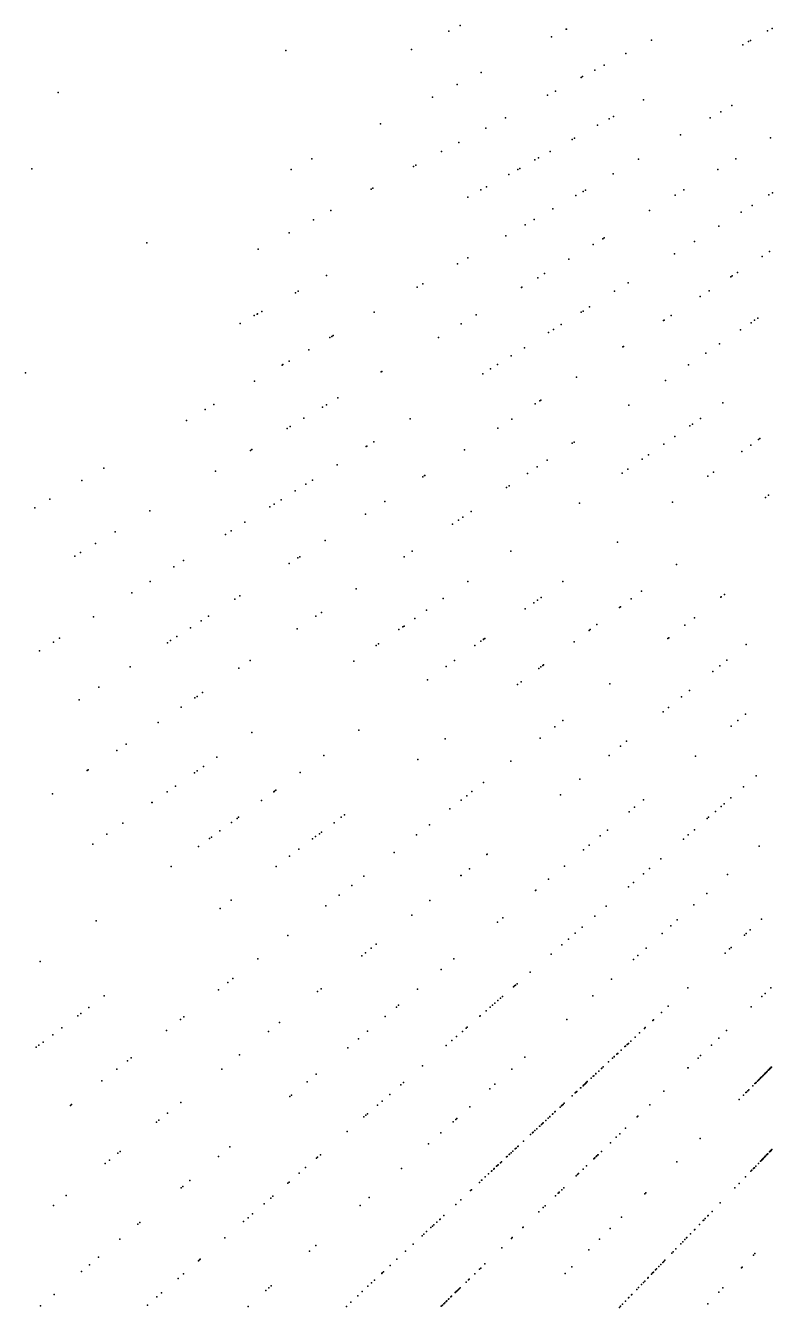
# Model space of a CAD drawing. Header units: metres. Extents: x -4327 to 4266, y -3886 to 3992.
# Drawn here: x -1098.2 to -831.5, y -917.6 to -459.9 of the extents above; entities that cross this region are included whole.
import ezdxf

# ---------------------------------------------------------------- set-up
doc = ezdxf.new("R2010")
doc.units = ezdxf.units.M

msp = doc.modelspace()

# ---------------------------------------------------------------- linework, layer by layer
for p in [(-947.06, -461.91, 2120.64), (-943.01, -459.94, 2097.19), (-905.15, -461.2, 2104.65), (-905.05, -461.15, 2104.43), (-833.2, -461.85, 2122.52), (-831.58, -460.95, 2106.08), (-910.41, -463.88, 2119.85), (-874.69, -465.08, 2116.92), (-842.02, -466.74, 2132.51), (-840.03, -465.64, 2115.15), (-839.29, -465.23, 2116.36), (-1005.26, -468.76, 2310.84), (-960.43, -468.43, 2098.61), (-883.81, -469.93, 2105.97), (-894.91, -475.83, 2120.47), (-891.59, -474.07, 2092.05), (-935.52, -476.67, 2110.22), (-899.76, -478.41, 2105.35), (-899.28, -478.16, 2098.39), (-1086.6, -483.78, 2502.46), (-944.04, -481.01, 2114.95), (-911.81, -484.82, 2098.41), (-908.93, -483.29, 2109.19), (-952.92, -485.54, 2097.58), (-877.58, -486.45, 2084.59), (-845.99, -488.43, 2102.38), (-926.87, -492.82, 2124.28), (-889.74, -493.19, 2090.08), (-888.22, -492.35, 2103.98), (-853.72, -492.9, 2109.53), (-849.87, -490.67, 2100.02), (-971.43, -494.97, 2087.43), (-933.81, -496.52, 2140.19), (-893.94, -495.52, 2111.65), (-943.5, -501.67, 2098.61), (-902.99, -500.54, 2106.6), (-902.23, -500.11, 2116.49), (-864.26, -498.98, 2129.51), (-832.16, -500.01, 2110.41), (-995.98, -507.48, 2280.81), (-949.66, -504.94, 2095.33), (-916.3, -507.91, 2091.26), (-915, -507.2, 2091.16), (-910.87, -504.91, 2130.86), (-879.31, -507.67, 2097.69), (-844.56, -507.47, 2123.55), (-1096.02, -511.08, 2498.47), (-1003.41, -511.26, 2119.38), (-959.66, -510.26, 2106.08), (-958.79, -509.8, 2124.02), (-922.36, -511.27, 2145.86), (-921.7, -510.91, 2126.72), (-850.95, -511.3, 2100.46), (-925.67, -513.11, 2115.53), (-888.34, -512.88, 2110.42), (-974.76, -518.29, 2099.71), (-974.2, -517.99, 2081.95), (-940.29, -521.21, 2131.47), (-935.58, -518.6, 2117.94), (-933.56, -517.48, 2119.11), (-901.74, -520.62, 2112.87), (-899.12, -519.11, 2092.33), (-898.29, -518.63, 2104.79), (-866.25, -520.5, 2090.82), (-863.08, -518.59, 2109.52), (-832.81, -520.4, 2119.55), (-831.51, -519.59, 2098.21), (-989.13, -525.93, 2105.52), (-909.87, -525.31, 2126.07), (-875.41, -526, 2101.2), (-838.78, -524.13, 2116.55), (-995.41, -529.27, 2132.88), (-916.6, -529.2, 2121.38), (-842.61, -526.52, 2114.16), (-1004.08, -533.88, 2101.27), (-926.71, -535.04, 2090.27), (-919.8, -531.05, 2146.34), (-850.58, -531.5, 2107.23), (-1054.84, -537.47, 2228), (-1015.13, -539.76, 2127.18), (-895.47, -538.06, 2111.16), (-892.08, -536.02, 2100.29), (-891.58, -535.71, 2122.32), (-859.32, -536.97, 2116.99), (-940.25, -542.86, 2115.12), (-904.17, -543.28, 2114.22), (-866.45, -541.42, 2113.78), (-835.11, -542.33, 2097.93), (-832.5, -540.63, 2100.24), (-990.76, -549.19, 2109.6), (-943.91, -544.97, 2123.35), (-912.86, -548.5, 2108.57), (-843.96, -548.08, 2114.23), (-958.41, -553.34, 2082.73), (-956.38, -552.17, 2137.03), (-921.07, -553.43, 2116.05), (-920.93, -553.35, 2104.35), (-915.26, -549.95, 2140.17), (-883.01, -551.77, 2130.41), (-846.33, -549.61, 2090.7), (-845.81, -549.27, 2112.9), (-1001.77, -555.29, 2124.69), (-1000.85, -554.78, 2106.21), (-887.84, -554.78, 2106.99), (-857.25, -556.71, 2103), (-854.09, -554.65, 2098.16), (-1015.52, -562.91, 2098.73), (-1015.42, -562.86, 2145.24), (-1013.84, -561.98, 2139.11), (-973.77, -562.21, 2105.01), (-899.76, -562.23, 2117.85), (-899.13, -561.84, 2099.2), (-896.8, -560.39, 2154.74), (-1021.55, -566.25, 2116.63), (-1016.52, -563.47, 2098.09), (-942.6, -566.37, 2139.43), (-937.3, -563.19, 2090.82), (-906.89, -566.69, 2094.55), (-870.34, -565.21, 2126.26), (-870.17, -565.09, 2119.97), (-867.63, -563.45, 2096.38), (-839.14, -566.01, 2111.7), (-837.87, -565.15, 2093.85), (-836.72, -564.37, 2114.48), (-989.59, -571.34, 2097.72), (-988.85, -570.91, 2109.84), (-988.32, -570.6, 2128.07), (-950.74, -571.26, 2101.22), (-911.4, -569.5, 2110.64), (-909.68, -568.43, 2081.34), (-842.87, -568.53, 2091.76), (-997.07, -575.66, 2124.6), (-920.08, -574.93, 2099.49), (-884.92, -574.68, 2123.55), (-884.64, -574.49, 2146.31), (-850.35, -573.57, 2107.39), (-1006.62, -581.17, 2139.38), (-1006.29, -580.98, 2135.89), (-1004.09, -579.71, 2120.19), (-929.63, -580.9, 2112.8), (-924.74, -577.84, 2115.79), (-861.45, -581.06, 2117.26), (-855.33, -576.93, 2102.23), (-1098.18, -583.91, 2216.65), (-971.27, -583.59, 2107.44), (-970.92, -583.39, 2128.92), (-934.95, -584.22, 2096.84), (-932.17, -582.48, 2110.12), (-901.51, -585.45, 2111.09), (-1016.46, -586.85, 2097.15), (-869.72, -586.64, 2122.94), (-986.68, -592.86, 2096.82), (-914.57, -593.93, 2087.87), (-914.18, -593.67, 2086.98), (-849.25, -594.65, 2100.87), (-1034.05, -597.01, 2119.86), (-1030.97, -595.23, 2113.54), (-992.11, -596.12, 2119.29), (-990.75, -595.3, 2132.96), (-916.24, -595.01, 2136.93), (-882.75, -595.42, 2102.5), (-1040.76, -600.89, 2120.07), (-1004.8, -603.74, 2132.56), (-1003.75, -603.11, 2122.1), (-998.8, -600.14, 2092.71), (-960.81, -600.38, 2135.01), (-929.5, -603.62, 2110.72), (-924.54, -600.4, 2102.24), (-860.96, -602.85, 2115.27), (-860.02, -602.19, 2095.73), (-857.23, -600.24, 2120.59), (-973.83, -608.52, 2146.94), (-902.32, -608.62, 2128.91), (-866.38, -606.65, 2091.26), (-836.42, -607.7, 2115.37), (-836.03, -607.41, 2096.95), (-1017.9, -611.62, 2108.31), (-1017.41, -611.32, 2118.1), (-976.54, -610.21, 2094.87), (-976.34, -610.09, 2132.87), (-941.46, -611.39, 2104.3), (-902.97, -609.06, 2110.53), (-875.77, -613.22, 2148.72), (-870.23, -609.34, 2126.39), (-842.37, -612.02, 2130.41), (-842.37, -612.02, 2130.41), (-839.22, -609.73, 2113.67), (-986.94, -616.71, 2142.02), (-915.53, -617.53, 2100.38), (-911.94, -615.11, 2089.38), (-878, -614.79, 2122.18), (-1078.05, -622.41, 2106.71), (-1070.29, -617.93, 2112.55), (-1030.33, -619.08, 2120.51), (-995.73, -622.2, 2100.62), (-956.32, -621.04, 2129.13), (-955.69, -620.63, 2122.16), (-955.61, -620.58, 2097.21), (-919.01, -619.88, 2133.73), (-885.1, -619.75, 2148.05), (-883.11, -618.36, 2120.14), (-854.54, -620.86, 2125.79), (-852.52, -619.39, 2123.68), (-1001.87, -626.04, 2097.42), (-998.15, -623.72, 2130.21), (-926.45, -624.9, 2105.86), (-925.51, -624.27, 2109.29), (-1089.52, -629.04, 2123.85), (-1009.44, -630.77, 2121.37), (-1006.95, -629.21, 2092.02), (-969.93, -629.88, 2142.54), (-900.38, -630.45, 2085.02), (-867.19, -630.05, 2142.58), (-833.99, -628.46, 2127.81), (-832.84, -627.59, 2130.74), (-1094.87, -632.12, 2121.06), (-1053.78, -633.17, 2112), (-1011.03, -631.76, 2089.86), (-976.8, -634.34, 2129.84), (-942.06, -635.43, 2130.11), (-939.03, -633.39, 2101.14), (-1066.26, -640.67, 2102.59), (-1024.75, -640.34, 2112.87), (-1019.86, -637.28, 2116.15), (-945.78, -637.93, 2097.02), (-943.61, -636.47, 2130.81), (-1073.25, -644.87, 2134.93), (-1026.86, -641.66, 2106.54), (-991.27, -643.74, 2114.59), (-886.84, -644.33, 2115.62), (-1080.65, -649.32, 2094.31), (-1078.58, -648.08, 2095.47), (-1000.27, -649.58, 2122.9), (-963.01, -649.56, 2135.24), (-960.14, -647.63, 2120.61), (-924.87, -647.6, 2119.25), (-1045.28, -653.16, 2109.56), (-1041.79, -650.98, 2126.41), (-1004.02, -652.02, 2082.7), (-1000.95, -650.02, 2084.22), (-865.76, -652.4, 2123.27), (-1053.69, -658.42, 2115.92), (-940.24, -658.37, 2140.4), (-906.31, -658.47, 2139.17), (-1060.21, -662.49, 2105.28), (-1021.7, -663.5, 2116.71), (-980.09, -661.08, 2115.03), (-878.3, -661.85, 2142.48), (-848.63, -663.02, 2092.37), (-1023.53, -664.69, 2115.17), (-949.02, -664.51, 2115.83), (-916.73, -666.05, 2110.26), (-915.44, -665.11, 2112.82), (-914.05, -664.1, 2104.1), (-886.08, -667.71, 2099.07), (-885.78, -667.48, 2095.59), (-881.95, -664.6, 2086.53), (-849.88, -664, 2123.85), (-849.75, -663.9, 2114.96), (-1073.94, -671.07, 2098.5), (-1035.53, -672.48, 2110.61), (-1035.5, -672.46, 2129.15), (-1032.89, -670.77, 2131.82), (-994.51, -670.81, 2127.05), (-992.5, -669.45, 2106.59), (-959.25, -671.67, 2111.23), (-959.21, -671.65, 2127.54), (-955.02, -668.71, 2129.21), (-919.74, -668.23, 2111.67), (-859.28, -671.35, 2107.34), (-1039.28, -674.92, 2110.31), (-1001.19, -675.31, 2108.95), (-964.85, -675.59, 2104.56), (-963.46, -674.62, 2136.95), (-963.05, -674.34, 2127.81), (-896.99, -675.93, 2105.4), (-896.52, -675.57, 2104.3), (-894.14, -673.78, 2107.02), (-862.73, -674.04, 2112.96), (-1088.27, -680.03, 2090.26), (-1086.04, -678.63, 2106.52), (-1047.52, -680.27, 2100.73), (-1046.39, -679.53, 2124.76), (-1044.2, -678.11, 2112.38), (-972.95, -681.26, 2122.23), (-972.18, -680.73, 2134.21), (-937.73, -681.3, 2130.62), (-935.58, -679.74, 2134.06), (-934.71, -679.11, 2132.08), (-934.61, -679.04, 2131.86), (-934.24, -678.77, 2114.46), (-902.29, -679.93, 2101.28), (-868.81, -678.79, 2113.73), (-868.46, -678.51, 2141.28), (-840.81, -680.88, 2113.41), (-1093.25, -683.14, 2089.59), (-847.73, -686.48, 2085.72), (-1060.83, -688.91, 2114.26), (-1022.07, -689.39, 2107.38), (-1017.96, -686.62, 2106.8), (-981, -686.9, 2126.18), (-947.95, -688.73, 2123.41), (-945.08, -686.64, 2127.94), (-914.91, -689.44, 2139.05), (-914.25, -688.94, 2137.5), (-913.5, -688.37, 2135.74), (-913.19, -688.14, 2129.42), (-852.79, -690.58, 2103.76), (-850.32, -688.58, 2131.58), (-954.62, -693.57, 2132.85), (-922.53, -695.17, 2131.64), (-921.26, -694.22, 2137.05), (-889.53, -694.98, 2107.75), (-1072.06, -696.2, 2089.8), (-1037.79, -700, 2121.17), (-1036.96, -699.44, 2095.89), (-1034.96, -698.09, 2099.66), (-863.93, -699.6, 2151.24), (-861.1, -697.3, 2141.31), (-1079.04, -700.73, 2100.83), (-1042.62, -703.26, 2133.7), (-868.6, -703.38, 2117.36), (-1050.87, -708.82, 2113.53), (-906.32, -708.1, 2136.32), (-870.51, -704.92, 2122), (-843.88, -708.1, 2123.23), (-841.15, -705.81, 2088.43), (-1017.38, -712.38, 2112.44), (-979.23, -711.45, 2113.73), (-909.14, -710.29, 2145.76), (-846.22, -710.06, 2140.52), (-1062.33, -716.55, 2084.67), (-948.37, -714.65, 2116.36), (-914.4, -714.41, 2144.14), (-885.74, -717.26, 2136.51), (-883.55, -715.48, 2106.25), (-1065.6, -718.76, 2135.22), (-1029.93, -721.16, 2122.56), (-991.74, -720.54, 2119.24), (-958.09, -721.97, 2124.43), (-924.93, -722.63, 2108), (-889.77, -720.52, 2115.56), (-858.98, -720.77, 2107.51), (-1076.16, -725.88, 2096.4), (-1075.85, -725.67, 2083.09), (-1037.88, -726.73, 2099.57), (-1036.87, -726.02, 2089.8), (-1034.72, -724.52, 2095.77), (-1000.11, -726.63, 2118.44), (-1044.69, -731.5, 2100.38), (-934.61, -730.2, 2119.18), (-900.26, -729.02, 2123.87), (-841.77, -731.74, 337.34), (-837.3, -727.86, 2138.32), (-1088.6, -734.27, 2095.01), (-1047.67, -733.58, 2093.49), (-1013.89, -736.64, 2105.2), (-1009.56, -733.49, 2106.64), (-1009.25, -733.26, 2106), (-1008.83, -732.96, 2107.75), (-942.68, -736.5, 2097.03), (-940.68, -734.94, 2097.9), (-938.78, -733.45, 2115.07), (-907.12, -734.57, 2137.28), (-877.55, -736.35, 2133.39), (-846.35, -735.72, 2124.43), (-1053.06, -737.36, 2088.86), (-1052.98, -737.31, 2101.53), (-946.64, -739.6, 2124.65), (-882.63, -740.62, 2112.46), (-880.7, -738.99, 2135.44), (-851.87, -740.52, 246.04), (-849.83, -738.75, 290.88), (-848.73, -737.79, 344.82), (-1063.49, -744.67, 2132.95), (-1024.67, -744.46, 2119.68), (-1022.65, -743, 2097.27), (-1022.11, -742.61, 2093.58), (-988.04, -744.54, 2109.48), (-985.5, -742.62, 2109.32), (-984.28, -741.7, 2109.34), (-953.94, -745.3, 2119.39), (-854.81, -743.08, 289.3), (-854.29, -742.62, 390.79), (-1069.23, -748.68, 2105.47), (-1032.54, -750.19, 2138.61), (-1031.82, -749.66, 2137.11), (-1028.82, -747.48, 2117.76), (-995.75, -750.35, 2120.63), (-994.62, -749.5, 2120.88), (-993.24, -748.46, 2104.77), (-992.52, -747.92, 2108.5), (-958.56, -748.91, 2118.91), (-892.95, -749.27, 2142.7), (-890.43, -747.16, 2109.16), (-863.21, -750.38, 2116.18), (-861.54, -748.92, 399.69), (-859.37, -747.04, 2134.52), (-1074.22, -752.18, 2133.44), (-1036.45, -753.03, 2104.76), (-1000.57, -753.98, 2115.03), (-898.93, -754.29, 2137.58), (-896.91, -752.6, 2102.76), (-836.22, -752.93, 2106.56), (-1003.89, -756.49, 2130), (-966.56, -755.16, 2123.16), (-933.47, -755.91, 2118.99), (-933.38, -755.83, 2118.77), (-871.36, -757.46, 2133.37), (-1046.25, -760.14, 2129.87), (-1008.73, -760.14, 2126.99), (-977.41, -763.64, 2107.02), (-942.71, -763.39, 2123.73), (-942.68, -763.36, 2118.28), (-939.71, -760.96, 2095.68), (-905.79, -760.05, 2131.78), (-877.52, -762.82, 455.45), (-875.33, -760.91, 2123.68), (-847.5, -763.09, 2118.27), (-981.64, -766.94, 2105.6), (-916.14, -768.73, 2125.96), (-915.98, -768.6, 2109.42), (-911.4, -764.76, 2093.55), (-882.86, -767.46, 2103.62), (-881.05, -765.88, 2140.33), (-1024.8, -772.24, 2085.03), (-986.16, -770.47, 2102.2), (-953.8, -772.38, 2113.78), (-854.97, -769.82, 2134.15), (-1028.68, -775.16, 2085.27), (-990.99, -774.25, 2117.75), (-960.21, -777.56, 2119.97), (-894.92, -777.94, 2113.31), (-890.83, -774.39, 2098.28), (-859.53, -773.92, 2139.93), (-1073.05, -779.62, 2090.77), (-929.62, -780.04, 2116.54), (-927.82, -778.53, 2120.47), (-899.42, -781.85, 469.81), (-867.81, -781.38, 2140.99), (-867.76, -781.34, 2102.51), (-865.48, -779.28, 2143.56), (-835.39, -779.02, 2116.15), (-1004.55, -784.84, 2086.66), (-904.28, -786.08, 2121.82), (-901.89, -784, 2127.04), (-870.89, -784.16, 2126.46), (-841.52, -784.73, -16), (-840.84, -784.1, 26.03), (-839.47, -782.81, 2140.4), (-976.75, -790.96, 2135.03), (-974.8, -789.38, 2141.43), (-973.05, -787.96, 2100.65), (-910.54, -791.52, 2120.28), (-906.65, -788.14, 2108.54), (-876.6, -789.3, 2099.58), (-848.35, -791.1, 2126.72), (-846.78, -789.64, 31.27), (-846.19, -789.09, -23.04), (-1093.02, -794.12, 2111.81), (-1015.2, -793.16, 2085.69), (-978.13, -792.07, 2108.99), (-945.27, -793.17, 2135.93), (-881.16, -793.4, 2132.24), (-879.54, -791.94, 2117.43), (-1024.15, -800.15, 2091.3), (-949.75, -796.94, 2114.01), (-917.96, -797.97, 2118.69), (-889, -800.46, 2107.68), (-1029.3, -804.18, 2117.25), (-1025.95, -801.56, 2089.88), (-993.9, -804.84, 2124.52), (-992.69, -803.87, 2127.19), (-958.18, -804.01, 2108.97), (-923.96, -803.19, 150.66), (-923.57, -802.85, 49.75), (-923.19, -802.52, -4.34), (-922.63, -802.03, 3), (-861.71, -803.56, 2097.18), (-832.02, -803.47, 2145.6), (-1070.12, -806.39, 2079.42), (-965.02, -809.75, 2103.07), (-931.45, -809.7, 149.83), (-930.58, -808.94, 199.09), (-929.57, -808.06, 2108.05), (-928.62, -807.23, 2121.8), (-927.92, -806.63, -55.36), (-895.6, -806.4, 2123.33), (-835.29, -806.63, 468.78), (-834.14, -805.52, 2148.26), (-1079.48, -813.45, 2105.18), (-1078.51, -812.72, 2108.33), (-1075.65, -810.56, 2110.33), (-1041.7, -813.86, 2114.25), (-969.74, -813.71, 2110.74), (-965.77, -810.37, 2133.62), (-935.99, -813.64, 103.39), (-935.83, -813.5, -6.42), (-933.72, -811.67, 204.61), (-932.32, -810.46, 253.09), (-871.05, -812.27, 77.08), (-868.69, -810.07, 2114.19), (-839.1, -810.3, 465.01), (-1085.2, -817.75, 2101.16), (-1047.91, -818.72, 2114.02), (-1042.92, -814.82, 2106.49), (-1011.49, -819.09, 2089.25), (-1007.55, -815.89, 2078.57), (-976.04, -819, 2095.84), (-942.19, -819.04, 261.45), (-940.85, -817.87, 52.73), (-940.54, -817.6, 543.9), (-904.91, -814.78, 2121.08), (-877.19, -817.99, 2124), (-876.89, -817.71, 903), (-874.18, -815.18, 686.19), (-873.96, -814.98, 620), (-847.85, -818.76, 602.58), (-1091.95, -822.85, 2126.94), (-1088.49, -820.23, 2099.98), (-979.27, -821.71, 2110.54), (-946.01, -822.36, 2097.79), (-944.29, -820.85, 100.87), (-883.38, -823.76, 2101.34), (-883.06, -823.46, 696.67), (-882.94, -823.35, 2097.65), (-882.07, -822.54, 570.03), (-880.55, -821.13, 631.36), (-878.92, -819.61, 2120.07), (-850.61, -821.43, 667.74), (-1094.36, -824.66, 2121.43), (-1093.48, -824, 2124.82), (-1021.78, -827.42, 2090.11), (-983.14, -824.95, 2090.48), (-947.96, -824.05, 2136.36), (-947.95, -824.04, 2104.69), (-919.92, -828.3, 2140.02), (-888.03, -828.1, 6.95), (-887.96, -828.03, 46.05), (-887.03, -827.17, 566.77), (-886.9, -827.04, 842.74), (-886.8, -826.95, 512.74), (-886.75, -826.91, -7.61), (-885.56, -825.8, 505.81), (-884.14, -824.47, 37.93), (-883.97, -824.31, -37.26), (-857.13, -827.72, 615.75), (-853.28, -824, 548.81), (-1065.56, -832.5, 2131.52), (-1061.86, -829.62, 2131.82), (-1060.49, -828.55, 2081.01), (-1028.09, -832.53, 2103.02), (-956.43, -831.41, 2102.62), (-924.61, -832.52, 2108.25), (-892.53, -832.3, 373.47), (-892.39, -832.17, -12.31), (-891.94, -831.74, 836.72), (-890, -829.93, 14.27), (-888.64, -828.67, -40.77), (-861.69, -832.12, 2099.85), (-861.59, -832.03, 425.99), (-858.01, -828.57, 554.22), (-832.9, -832.9, -44.67), (-832.87, -832.87, 18.31), (-832.62, -832.62, -0.32), (-832.62, -832.62, 0.32), (-832.55, -832.55, -28.58), (-832.52, -832.52, 17.66), (-832.48, -832.48, -32.44), (-832.34, -832.34, 18.3), (-832.25, -832.25, 64.58), (-832.22, -832.22, -27.29), (-832.14, -832.14, 20.22), (-832.09, -832.09, -2.89), (-831.89, -831.89, -69.06), (-831.87, -831.87, -26.63), (-1070.98, -836.74, 2106.63), (-997.64, -837.12, 2105.83), (-994.37, -834.38, 2081.11), (-963.26, -837.35, 2122.86), (-897.95, -837.35, 110.46), (-897.95, -837.36, 64.68), (-897.88, -837.28, 2114.43), (-897.59, -837.01, 110.41), (-896.2, -835.72, 129.81), (-896.2, -835.72, 45.8), (-895.53, -835.09, 209.37), (-895.32, -834.9, 322.66), (-894.57, -834.2, 157.3), (-894.51, -834.14, 268.7), (-893.54, -833.24, 60.36), (-837.51, -837.51, 70.17), (-837.3, -837.3, -17.12), (-836.8, -836.8, 50.7), (-836.45, -836.45, 88.88), (-836.22, -836.22, -19.03), (-836.15, -836.15, 24.83), (-835.8, -835.8, 59.68), (-835.7, -835.7, 51.92), (-835.58, -835.58, 27.4), (-835.23, -835.23, 43.51), (-834.91, -834.91, 4.83), (-834.85, -834.85, 2131.33), (-834.49, -834.49, 15.77), (-834.37, -834.37, 6.76), (-834.22, -834.22, 64.09), (-834.14, -834.14, -78.29), (-834.03, -834.03, -42.16), (-833.9, -833.9, -40.22), (-833.77, -833.77, 17.04), (-833.52, -833.52, -72.42), (-833.4, -833.4, -30.54), (-832.96, -832.96, -64.63), (-1003.29, -841.86, 2087.09), (-968.08, -841.54, 2097.05), (-964.17, -838.14, -23.35), (-932.38, -839.52, 2102.33), (-930.58, -837.9, 2103.49), (-902.96, -842.02, 462), (-902.95, -842.01, 132.83), (-901.9, -841.03, 147.66), (-901.64, -840.79, 274.37), (-901.58, -840.73, 99.39), (-901.3, -840.47, 166.01), (-899.97, -839.24, 213.87), (-899.91, -839.18, 218.69), (-899.12, -838.44, 379.9), (-898.9, -838.24, 433.36), (-898.63, -837.99, 96.37), (-898.38, -837.75, 327.35), (-898.14, -837.52, 2117.69), (-870.28, -840.42, 503.06), (-841.87, -841.87, 96.64), (-840.93, -840.93, 73.06), (-840.76, -840.76, 2092.25), (-840.24, -840.24, 63.9), (-839.89, -839.89, 63.87), (-838.45, -838.45, 48.86), (-837.72, -837.72, 65), (-1082.16, -845.47, 2115.92), (-1081.76, -845.17, 2107.6), (-1042.75, -844.4, 2115.05), (-1003.88, -842.36, 2134.58), (-972.5, -845.38, 2086.12), (-970.87, -843.97, -29.12), (-939.6, -846.02, 2105.55), (-907.29, -846.06, 494.54), (-906.8, -845.61, 152.58), (-906.53, -845.36, 129.25), (-906.27, -845.11, -76.13), (-905.84, -844.71, 2106.62), (-875.27, -845.24, 2111.5), (-843.32, -843.32, 2125.52), (-1050.63, -850.79, 2115.7), (-1047.5, -848.25, 2129.82), (-977.38, -849.62, 83.82), (-976.66, -849, 2087.41), (-976.06, -848.48, 22.93), (-944.54, -850.47, 2137.69), (-944.19, -850.15, 2092.48), (-912.44, -850.86, 555.06), (-912.4, -850.83, 181.93), (-911.57, -850.05, 2135.93), (-910.99, -849.52, 255.2), (-910.96, -849.48, 206), (-910.04, -848.63, 198.13), (-909.95, -848.54, 2126.8), (-909.18, -847.83, 80.46), (-909.06, -847.72, 440.55), (-879.77, -849.59, 503.86), (-879.55, -849.37, 427.37), (-1051.48, -851.47, 2112.33), (-983.32, -854.79, 29.5), (-949.85, -855.25, 2089.59), (-945.53, -851.36, 2121.46), (-917.21, -855.31, 187.08), (-917.08, -855.19, 501.46), (-916.95, -855.07, 793.46), (-916.28, -854.44, 2101.94), (-915.62, -853.83, 625.48), (-915.59, -853.8, 290.83), (-914.66, -852.93, 562.96), (-914.6, -852.87, 2113.78), (-913.99, -852.31, 463.76), (-913.55, -851.9, 308.91), (-913.37, -851.73, 237.46), (-886.02, -855.62, 2121.34), (-883.9, -853.57, 2108.31), (-1025.24, -860.27, 2119.87), (-954.29, -859.25, 2096.78), (-922.4, -860.15, 410.18), (-922.25, -860.01, 570.95), (-920.33, -858.22, 314.12), (-917.88, -855.93, 257.84), (-889.37, -858.86, 219.74), (-887.3, -856.86, 2103.23), (-857.28, -857.28, 2117.2), (-1065.23, -862.6, 2122.06), (-1064.37, -861.91, 2125.45), (-1029.29, -863.68, 2118.01), (-994.25, -864.29, 78.77), (-993.9, -863.98, 2083.43), (-992.92, -863.13, 2129.93), (-926.4, -863.88, 300.09), (-926.19, -863.69, 488.9), (-925.48, -863.02, 348.34), (-925.39, -862.94, 242.02), (-924.83, -862.41, -34.15), (-924.23, -861.86, 320.58), (-923.34, -861.03, 791.3), (-923.03, -860.74, 405.9), (-895.3, -864.59, 459.55), (-895.2, -864.49, 2124.61), (-895.04, -864.33, 454.02), (-894.89, -864.19, 2110.65), (-894.47, -863.77, 270.34), (-894.21, -863.52, 625.3), (-893.8, -863.13, 2108.07), (-893.77, -863.11, 563.37), (-892.58, -861.95, 283.26), (-835.29, -864.96, -56.11), (-835.26, -864.94, 512.33), (-835.12, -864.8, 43.62), (-834.98, -864.65, -60.04), (-834.97, -864.63, 42.96), (-834.88, -864.55, 90.3), (-834.83, -864.49, -77.12), (-834.81, -864.47, 88.32), (-834.4, -864.04, 37.68), (-834.35, -864, 39.65), (-834.34, -863.99, 67.87), (-834.25, -863.89, -11.46), (-834.24, -863.88, 37.02), (-834.03, -863.66, 57.34), (-834.03, -863.67, 38.32), (-833.97, -863.6, 40.94), (-833.96, -863.59, 41.6), (-833.96, -863.59, 22.59), (-833.94, -863.57, 34.39), (-833.55, -863.17, 11.45), (-833.4, -863.01, -7.53), (-833.22, -862.82, -9.49), (-833.13, -862.74, 19.3), (-832.53, -862.11, 8.17), (-832.41, -861.99, 40.86), (-832.33, -861.91, -12.09), (-832.15, -861.72, -12.74), (-832.11, -861.67, -30.39), (-832.04, -861.61, 91.31), (-831.97, -861.53, -14.05), (-831.89, -861.45, -40.84), (-831.67, -861.22, -6.2), (-1069.75, -866.27, 2098.28), (-1068.25, -865.05, 2102.84), (-998.18, -867.7, 2125.62), (-963.98, -867.97, 2094.91), (-931.83, -868.94, 496.68), (-931.69, -868.81, 372.45), (-931.03, -868.2, 640.35), (-930.83, -868.01, 614.33), (-929.99, -867.23, 429.72), (-929.72, -866.98, 700.58), (-929.46, -866.74, 355.81), (-928.61, -865.94, 378.74), (-928.3, -865.65, 552.31), (-899.09, -868.24, 234.83), (-897.86, -867.06, 219.03), (-865.64, -865.64, 2105.76), (-839.15, -868.96, 69.59), (-838.87, -868.67, 90.73), (-838.22, -868.01, 105.24), (-838.01, -867.78, 46.41), (-837.99, -867.76, 84.02), (-837.96, -867.74, 87.99), (-837.95, -867.72, 59.59), (-837.42, -867.17, 117.74), (-836.48, -866.2, -45.01), (-835.72, -865.41, -53.51), (-835.45, -865.14, 2118.98), (-835.33, -865.01, -60.06), (-1039.59, -872.32, 2134.05), (-1004.6, -873.29, 138.07), (-1004.12, -872.87, 2122.76), (-1000.49, -869.71, -82.9), (-936.15, -872.98, 782), (-935.35, -872.23, 439.98), (-935.29, -872.17, 557.3), (-934.06, -871.03, 416.13), (-932.88, -869.93, 2121.57), (-901.63, -870.69, 514.78), (-901.05, -870.13, 2106.75), (-900.72, -869.82, 573.53), (-843.36, -873.32, 2114.79), (-841.15, -871.04, 512.82), (-1083.76, -877.61, 2110.66), (-1042.68, -874.91, 2104.73), (-1042.06, -874.39, 2083.49), (-1010.66, -878.56, 138.17), (-1009.87, -877.87, 141.01), (-975.49, -878.34, 2130.3), (-939.26, -875.88, 2081.71), (-938.97, -875.6, 624.02), (-908.98, -877.79, 454.86), (-907.98, -876.83, 2136.2), (-907.8, -876.65, 506.28), (-907.67, -876.52, 638.16), (-906.7, -875.59, 508.06), (-906.01, -874.93, 2115.73), (-877.06, -877.06, 2109.64), (-876.75, -876.75, 2119.46), (-844.92, -874.94, 278.36), (-1088.21, -881.22, 2121.86), (-1013.04, -880.62, 2141.61), (-978.74, -881.26, 2106.4), (-944.58, -880.83, 2088.39), (-942.82, -879.19, -30.59), (-913.33, -882, 292.76), (-912.64, -881.33, 338.1), (-850.12, -880.33, 281.48), (-1058.09, -887.84, 2125.65), (-1057.45, -887.3, 2094.23), (-1020.37, -886.99, 2108.23), (-1018.75, -885.59, 2140.69), (-1017.14, -884.18, 2114.23), (-951.38, -887.18, 2093.21), (-950.32, -886.19, 295.14), (-950.19, -886.07, 177.18), (-950.19, -886.07, 724.35), (-948.89, -884.85, 635), (-914.93, -883.54, 285.25), (-885.36, -885.36, 2113.74), (-856.22, -886.64, 2109.56), (-856.01, -886.43, 387.43), (-855.49, -885.89, 2126.36), (-854.57, -884.93, 335.03), (-854.41, -884.77, 232.48), (-853.03, -883.34, 2109.63), (-956.56, -892.01, 299.33), (-956.03, -891.51, 183.35), (-954.99, -890.54, 127.53), (-953.49, -889.14, 186.49), (-952.92, -888.61, 244.8), (-952.42, -888.15, 240.26), (-920.67, -889.08, 280.45), (-920.53, -888.95, 392.39), (-889.42, -889.42, 2102.46), (-860.74, -891.32, 619.9), (-859.32, -889.86, 2106.65), (-859.24, -889.76, 2106.43), (-857.56, -888.03, 616.76), (-1064.58, -893.29, 2110.86), (-1027.04, -892.8, 2076.87), (-994.58, -895.52, 2127.56), (-959.8, -895.03, 18.97), (-928.18, -896.34, 391.8), (-924.68, -892.96, 285.35), (-924.42, -892.7, 459.42), (-893.2, -893.2, 2098.38), (-865.94, -896.71, 2117.58), (-864.19, -894.9, 312.7), (-863.52, -894.2, 2122.23), (-862.76, -893.41, 266.47), (-862.14, -892.77, 424.7), (-862.07, -892.7, 337.24), (-1072.21, -899.69, 2100.96), (-1036.45, -900.98, 2095.9), (-1036.06, -900.64, 2122.78), (-1035.83, -900.43, 662.47), (-996.8, -897.52, 2119.47), (-965.58, -900.42, 476.87), (-962.48, -897.53, 353.78), (-897.04, -897.04, 2110), (-870.61, -901.54, 564.98), (-870.3, -901.23, 2115.03), (-869.86, -900.76, 2116.57), (-867.38, -898.2, 2100.09), (-866.94, -897.74, 2101.63), (-838.26, -898.92, 2111.57), (-837.74, -898.37, 2489.16), (-1078.23, -904.74, 2115.25), (-1075.39, -902.36, 2084.94), (-1041.86, -905.68, 670.05), (-970.99, -905.46, 2125.99), (-970.8, -905.29, 361.5), (-970.39, -904.9, 20.63), (-967.97, -902.64, 2109.12), (-937.75, -905.58, -40.19), (-936.1, -903.98, 346.79), (-935.68, -903.57, 409.73), (-934.17, -902.11, 457.88), (-905.54, -905.54, 2093.64), (-903.12, -903.12, 2113.86), (-874.63, -905.7, 105.66), (-874.26, -905.32, 564.87), (-874.04, -905.1, 2110.96), (-873.96, -905.01, 373.04), (-873.2, -904.22, 154.69), (-872.87, -903.88, 322.41), (-872.05, -903.04, 2093.16), (-871.38, -902.34, 123.89), (-871.37, -902.33, 2107.14), (-842.54, -903.51, 2449.33), (-842.26, -903.21, 2111.04), (-1043.68, -907.26, 602.64), (-1011.31, -910.58, 2076.87), (-1010.54, -909.89, 2133.2), (-975.93, -910.07, 425.95), (-974.66, -908.88, 418.19), (-973.6, -907.9, 483.3), (-943.04, -910.68, 130.93), (-943.02, -910.66, 11.8), (-940.87, -908.59, 343.22), (-940.08, -907.82, -48.13), (-939.8, -907.55, 8.19), (-879.31, -910.55, 179.66), (-878.26, -909.47, 207.68), (-877.5, -908.68, 172.97), (-877.05, -908.21, 105.95), (-876.01, -907.13, 156.59), (-875.82, -906.94, 74.7), (-849.19, -910.64, 2120.45), (-1088.01, -912.95, 2109.41), (-1051.29, -913.87, 2110.8), (-1049.6, -912.4, 199.71), (-1012.41, -911.58, 2101.57), (-979.58, -913.47, 493.72), (-977.96, -911.97, 74.1), (-947.74, -915.22, 181.87), (-947.19, -914.69, 416.35), (-946.99, -914.5, 541.52), (-946.36, -913.89, 19.73), (-946.12, -913.66, 339), (-944.75, -912.34, -31.88), (-944.68, -912.26, 62.72), (-944.38, -911.97, 601.32), (-944.04, -911.64, 470.78), (-943.74, -911.36, 115.14), (-943.38, -911.02, 115.1), (-882.85, -914.22, 2113.86), (-882.73, -914.1, 56.52), (-881.77, -913.1, 73.82), (-881.64, -912.96, 377.07), (-879.94, -911.2, 123.72), (-850.62, -912.18, 2102.95), (-1092.89, -917.04, 2101.49), (-1054.65, -916.8, 2115.04), (-1018.73, -917.27, 2099.61), (-983.65, -917.27, 2079.75), (-982.06, -915.78, 2139.82), (-949.73, -917.14, 353.38), (-949.46, -916.89, 167.55), (-949.36, -916.79, 477.51), (-948.88, -916.32, 361.56), (-948.86, -916.3, 356.91), (-948.53, -915.99, 127.33), (-948.06, -915.53, -37.75), (-886.11, -917.6, 185.31), (-885.72, -917.18, 2128.59), (-884.99, -916.44, 262.46), (-884.01, -915.42, 209.75), (-854.5, -916.34, 2125.73)]:
    msp.add_point(p)

doc.saveas('drawing.dxf')
